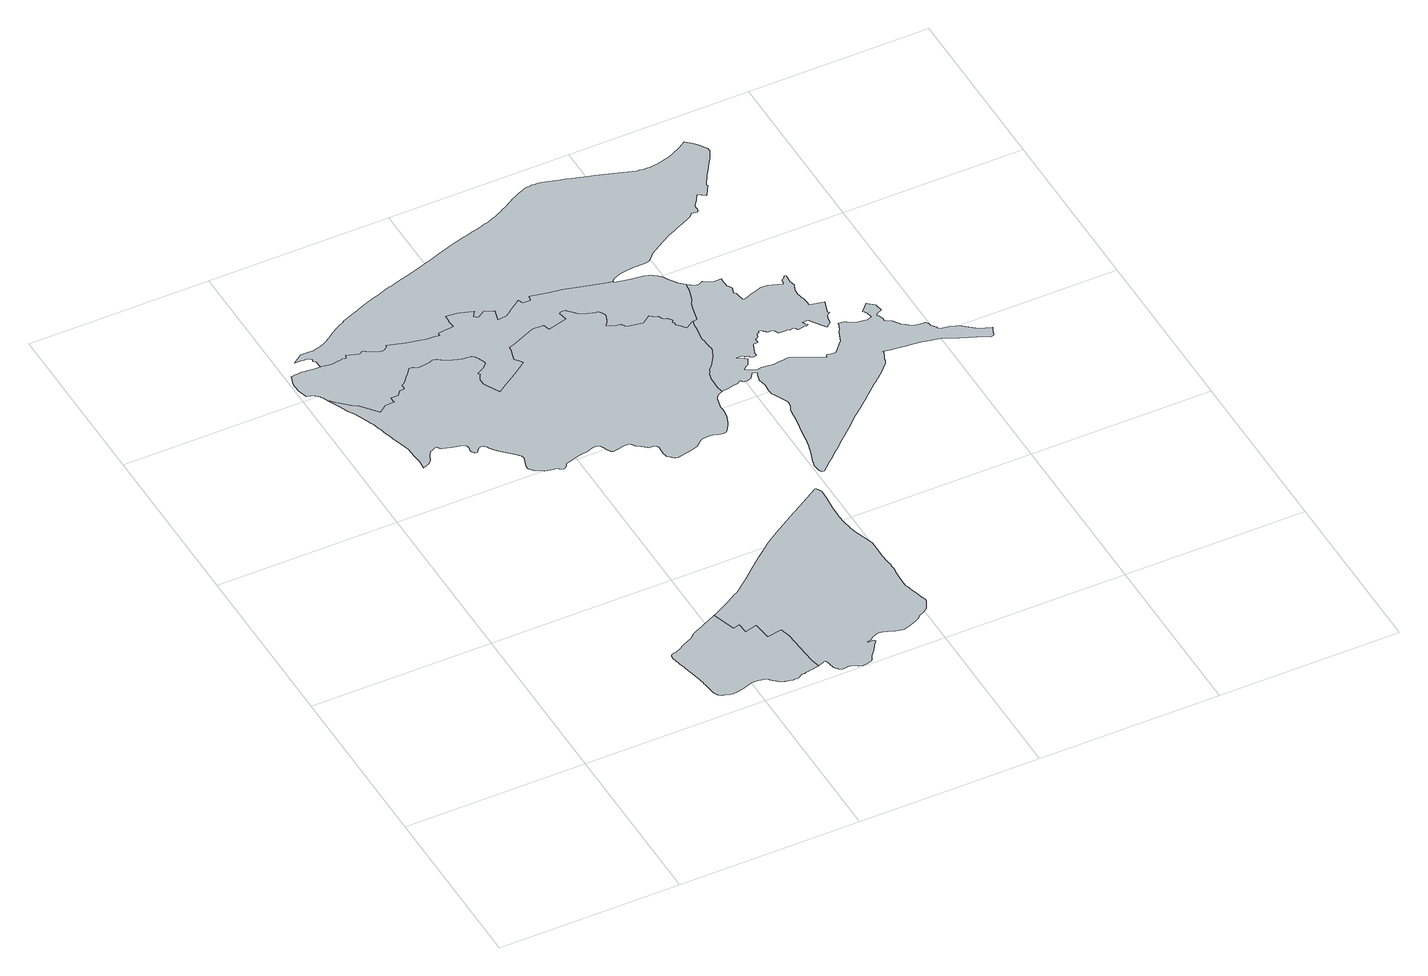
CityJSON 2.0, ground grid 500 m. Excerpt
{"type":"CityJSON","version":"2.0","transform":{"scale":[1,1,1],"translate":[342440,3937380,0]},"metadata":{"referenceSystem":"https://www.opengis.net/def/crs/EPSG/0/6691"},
"CityObjects":{
"object1":{"type":"GenericCityObject","attributes":{"function":"11","validFromType":"3","custodian":"相模原市","notificationNumber":"相模原市告示第156号","prefecture":"14","city":"14150","floorAreaRate":2},"geometry":[{"type":"MultiSurface","lod":"1","boundaries":[[[0,1,2,3,4,5,6,7,8,9,10,11,12,13,14,15,16,17,18,19,20,21,22,23,24,25,26,27,28,29,30,31,32,33,34,35,36,37,38,39,40,41,42,43,44,45,46,47,48,49,50,51,52,53,54,55,56,57,58,59,60,61,62,63,64,65,66,67,68,69,70,71,72,73,74,75,76,77,78,79,80,81,82,83,84,85,86,87,88,89,90,91,92,93,94,95,96,97,98,99,100,101,102,103,104,105,106,107,108,109,110,111,112,113,114,115,116,117,118,119,120,121,122,123,124,125,126,127,128,129,130,131,132,133,134,135,136,137,138,139,140,141,142,143,144,145,146,147,148,149,150,151,152,153,154]]]}]},
"object2":{"type":"GenericCityObject","attributes":{"function":"24","validFromType":"3","custodian":"神奈川県","notificationNumber":"神奈川県告示第160号","prefecture":"14","city":"14150"},"geometry":[{"type":"MultiSurface","lod":"1","boundaries":[[[0,1,2,3,4,5,6,7,8,9,10,11,12,13,14,15,16,17,18,19,20,21,22,23,24,25,26,27,28,29,30,31,32,33,34,35,36,37,38,39,40,41,42,43,44,45,46,47,48,49,50,51,52,53,54,55,56,57,58,59,60,61,62,63,64,65,66,67,68,69,70,71,72,73,74,75,76,77,78,79,80,81,82,83,84,85,86,87,88,89,90,91,92,93,94,95,96,97,98,99,100,101,102,103,104,105,106,107,108,109,110,111,112,113,114,115,116,117,118,119,120,121,122,123,124,125,126,127,128,129,130,131,132,133,134,135,136,137,138,139,140,141,142,143,144,145,155,156,157,158,159,160,161,162,163,164,165,166,167,168,169,170,171,172,173,174,175,176,177,178,179,180,181,182,183,184,185,186,187,188,189,190,191,192,193,194,195,196,197,198,199,200,201,202,203,204,205,206,207,208,209,210,211,212,213,214,215,216,217,218,219,220,221,222,223,224,225,226,227,228,229,230,231,232,233,234,235,236,237,238,239,240,241,242,243,244,245,246,247,248,249,250,251,252,253,254,255,256,257,258,259,260,261,262,263,264,265,266,267,268,269,270,271,272,273,274,275,276,277,278,279,280,281,282,283,284,285,286,287,288,154]]]}]},
"object3":{"type":"GenericCityObject","attributes":{"function":"11","validFromType":"3","custodian":"津久井町","notificationNumber":"津久井町告示第27号","prefecture":"14","city":"14150","floorAreaRate":2},"geometry":[{"type":"MultiSurface","lod":"1","boundaries":[[[155,156,157,158,159,160,161,162,163,164,165,166,167,168,169,170,171,172,173,174,175,176,177,178,179,180,181,182,183,184,185,186,187,188,189,190,191,192,193,194,195,196,197,198,199,200,201,202,203,204,205,206,207,208,209,210,211,212,213,215,216,218,219,220,221,222,223,225,226,227,228,229,230,231,232,233,234,235,236,237,238,239,240,241,242,243,244,245,247,248,249,250,251,252,253,254,255,256,257,258,259,260,261,262,263,264,265,266,267,268,269,270,271,272,273,274,276,277,278,279,280,281,282,283,284,286,288,154,153,152,151,150,149,148,147,146,145]]]}]},
"object4":{"type":"GenericCityObject","attributes":{"function":"1","validFromType":"3","custodian":"津久井町","notificationNumber":"津久井町告示第1号","prefecture":"14","city":"14150","floorAreaRate":0.8},"geometry":[{"type":"MultiSurface","lod":"1","boundaries":[[[289,290,291,292,293,294,295,296,297,298,299,300,301,302,303,304,305,306,307,308,309,310,311,312,313,314,315,316,317,318,319,320,321,322,323,324,325,326,327,328,329,330,331,332,333,334,335,336,337,338,339,340,341,342,343,344,345,346,347,348,349,350,351,352,353,354,355,356,357,358,359,360,361,362,363,364,365,366,367,368,369,370,371,372,373,374,375,376,377,378,379,380,381,382,383,384,385,386,387,388,389,390,391,392,393,394,395,396,397,398,399,400,401,402,403,404,405,406,407,408,409,410,411,412,413,414,415,416,417,418,419,420,421,422,423,424,425,426,427,428,429,430,431,432,433,434,435,436,437,438,439,440,441,442,443,444,445,446,447,448,449,450,451,452,453,454,455,456,457,458,459,460,461,462,463,464,465,466,467,468,469,470,471,472,473,474,475,476,477,478,479,480,481,482,483,484,485,486,487,488,489,490,491,492,493,494,495,496,497,498,499,500,501,502,503,504,505,506,507,508,509,510,511,512,513,514,515,516,517,518,519,520,521,522,523,524,525,526,527,528,529,530,531,532,533,534,535,536,537,538,539,540,541,542,543,544,545,546,547,548,549,550,551,552,553,554,555,556,557,558,559,560,561,562,563,564,565,566,567,568,569,570,571,572,573,574,575,576,577,578,579,580,581,582,583,584,585,586,587,588,589,590,591,592,593,594,595,596,597,598,599,600,601,602,603,604,605,606,607,608,609,610,611,612,613,614,615,616,617,618,619,620,621,622,623,624,625,626,627,628,629,630,631,632,633,634,635,636,637,638,639,640,641,642,643]]]}]},
"object5":{"type":"GenericCityObject","attributes":{"function":"1","validFromType":"3","custodian":"津久井町","notificationNumber":"津久井町告示第1号","prefecture":"14","city":"14150","floorAreaRate":0.5},"geometry":[{"type":"MultiSurface","lod":"1","boundaries":[[[620,619,618,617,616,615,614,613,612,611,610,609,608,607,606,605,604,603,602,601,600,599,598,597,596,595,594,593,592,591,590,589,588,587,586,585,584,583,582,581,580,579,578,577,576,575,574,573,572,571,570,569,568,567,566,565,564,563,562,561,560,559,558,557,556,555,554,553,552,551,550,549,548,547,546,545,544,543,542,541,540,539,538,537,536,535,534,533,532,531,530,529,528,527,526,525,524,523,522,521,520,519,518,517,516,515,514,513,512,511,510,509,508,507,506,505,504,503,502,501,500,499,498,497,496,495,494,493,492,491,490,489,488,487,486,485,644,645,646,647,648,649,650,651,652,653,654,655,656,657,658,659,660,661,662,663,664,665,666,667,668,669,670,671,672,673,674,675,676,677,678,679,680,681,682,683,684,685,686,687,688,689,690,691,692,693,694,695,696,697,698,699,700,701,702,703,704,705,706,707,708,709,710,711,712,713,714,715,716,717,718,719,720,721,722,723,724,725,726,727,728,729,730,731,732,733,734,735,736,737,738,739,740,741,742,743,744,745,746,747,748,749,750,751,752,753,754,755,756,757,758,759,760,761,762,763,764,765,766,767,768,769,770,771,772,773,774,775,776,777,778,779,780,781,782,783,784,785,786,787,621]]]}]},
"object6":{"type":"GenericCityObject","attributes":{"function":"3","validFromType":"3","custodian":"津久井町","notificationNumber":"津久井町告示第1号","prefecture":"14","city":"14150","floorAreaRate":1},"geometry":[{"type":"MultiSurface","lod":"1","boundaries":[[[757,756,755,754,753,752,751,750,749,748,747,746,745,744,743,742,741,740,739,738,737,736,735,734,733,732,731,730,729,728,727,726,725,724,723,722,721,720,719,718,717,716,715,714,713,712,711,710,709,708,707,706,705,704,703,702,701,700,699,698,697,696,695,694,693,692,691,690,689,688,687,686,685,684,683,682,681,680,679,678,677,788,789,790,791,792,793,794,795,796,797,798,799,800,801,802,803,804,805,806,807,808,809,810,811,812,813,814,815,816,817,818,819,820,821,822,823,824,825,826,827,828,829,830,831,832,833,834,835,836,837,838,839,840,841,842,843,844,845,846,847,848,849,850,851,852,853,854,855,856,857,858,859,860,861,862,863,864,865,866,867,868,869,870,871,872,873,874,875,876,877,878,879,880,881,882,883,884,885,886,887,888,889,890,891,892,893,894,895,896,897,898,899,900,901,902,903,904,905,906,907,908,909,910,911,912,913,914,915,916,917,918,919,920,921,922,923,924,925,926,927,928,929,930,931,932,933,934,935,936,937,938,939,940,941,942,943,944,945,946,947,948,949,950,951,952,953,954,955,758]]]}]},
"object7":{"type":"GenericCityObject","attributes":{"function":"3","validFromType":"3","custodian":"津久井町","notificationNumber":"津久井町告示第1号","prefecture":"14","city":"14150","floorAreaRate":1},"geometry":[{"type":"MultiSurface","lod":"1","boundaries":[[[956,957,958,959,960,961,962,963,964,965,966,967,968,969,970,971,972,973,974,975,976,977,978,979,980,981,982,983,984,985,986,987,988,989,990,991,992,993,994,995,996,997,998,999,1000,1001,1002,1003,1004,1005,1006,1007,1008,1009,1010,1011,1012,1013,1014,1015,1016,1017,1018,1019,1020,1021,1022,1023,1024,1025,1026,1027,1028,1029,1030,1031,1032,1033,1034,1035,1036,1037,1038,1039,1040,1041,1042,1043,1044,1045,1046,1047,1048,1049,1050,1051,1052,1053,1054,1055,1056,1057,1058,1059,1060,1061,1062,1063,1064,1065,1066,1067,1068,1069,1070,1071,1072,1073,1074,1075,1076,1077,1078,1079,1080,1081,1082,1083,1084,1085,1086,1087,1088,1089,1090,1091,1092,1093,1094,1095,1096,1097,1098,1099,1100,1101,1102,1103,1104,1105,1106,1107,1108,1109,1110,1111,1112,1113,1114,1115,1116,1117,1118,1119,1120,1121,1122,1123,1124,1125,1126,1127,1128,1129,1130,1131,1132,1133,1134,1135,1136,1137,1138,1139,1140,1141,1142,1143,1144,1145,1146,1147,1148,1149,1150,1151,1152,1153,1154,1155,1156,1157,1158,1159,1160,1161,1162,1163,1164,1165,1166,1167,1168,1169,1170,1171,1172,1173,1174,1175,1176,1177,1178,1179,1180,1181,1182,1183,1184,1185,1186,1187,1188,1189,1190,1191,1192,1193,1194,1195,1196,1197,1198,1199,1200,1201,1202,1203,1204,1205,1206,1207,1208,1209,1210,1211,1212,1213,1214,1215,1216,1217,1218,1219,1220,1221,1222,1223,1224,1225,1226,1227,1228,1229,1230,1231,1232,1233,1234,1235,1236,1237,1238,1239,1240,1241,1242,1243,1244,1245,1246,1247,1248,1249,1250,1251,1252,1253,1254,1255,1256,1257,1258,1259,1260,1261,1262,1263,1264,1265,1266,1267,1268,1269,1270,1271,1272,1273,1274,1275,1276,1277,1278,1279,1280,1281,1282,1283,1284,1285,1286,1287,1288,1289,1290,1291,1292,1293,1294,1295,1296,1297,1298,1299,1300,1301,1302,1303,1304,1305,1306,1307,1308,1309,1310,1311,1312,655,654,653,652,651,650,649,648,647,646,645,644,485,484,483,482,481,480,479,478,477,476,475,474,473,472,471,470,469,468,467,466,465,464,463,462,461,460,459,458,457,456,455,454,453,452,451,450,449]]]}]}
},
"vertices":[
[528,333,0],[520,329,0],[491,315,0],[487,313,0],[470,305,0],[456,298,0],[447,289,0],[422,277,0],[410,271,0],[409,269,0],[388,259,0],[383,259,0],[377,256,0],[375,255,0],[374,255,0],[372,251,0],[372,248,0],[371,244,0],[371,241,0],[372,239,0],[373,235,0],[377,216,0],[381,200,0],[382,196,0],[386,180,0],[392,151,0],[393,149,0],[395,135,0],[396,133,0],[396,132,0],[396,130,0],[396,127,0],[397,119,0],[399,104,0],[400,95,0],[401,87,0],[402,83,0],[403,82,0],[403,81,0],[405,78,0],[407,75,0],[408,73,0],[411,71,0],[412,70,0],[414,69,0],[416,67,0],[419,66,0],[422,65,0],[430,62,0],[434,61,0],[438,60,0],[441,60,0],[442,60,0],[444,60,0],[451,60,0],[471,64,0],[472,64,0],[477,66,0],[489,70,0],[491,71,0],[504,75,0],[507,75,0],[511,75,0],[515,74,0],[518,74,0],[519,74,0],[527,73,0],[534,71,0],[543,68,0],[546,65,0],[547,63,0],[547,62,0],[547,61,0],[548,61,0],[549,60,0],[550,60,0],[551,59,0],[552,58,0],[553,58,0],[553,57,0],[554,57,0],[555,56,0],[555,55,0],[556,55,0],[557,54,0],[558,53,0],[559,52,0],[560,51,0],[561,51,0],[561,50,0],[562,49,0],[563,48,0],[564,48,0],[564,47,0],[565,47,0],[566,46,0],[568,45,0],[569,44,0],[570,44,0],[571,43,0],[572,43,0],[573,43,0],[574,42,0],[575,42,0],[576,42,0],[577,41,0],[578,41,0],[579,41,0],[580,40,0],[581,40,0],[582,40,0],[583,40,0],[584,40,0],[585,39,0],[586,39,0],[587,39,0],[588,39,0],[589,38,0],[590,38,0],[591,38,0],[592,38,0],[593,37,0],[594,37,0],[595,37,0],[596,37,0],[597,36,0],[598,36,0],[599,36,0],[603,36,0],[608,36,0],[609,36,0],[616,39,0],[619,41,0],[623,42,0],[624,44,0],[634,44,0],[634,45,0],[638,45,0],[640,46,0],[644,46,0],[654,49,0],[656,49,0],[661,50,0],[664,51,0],[670,52,0],[676,53,0],[670,81,0],[663,185,0],[655,212,0],[614,204,0],[609,256,0],[575,247,0],[572,276,0],[554,271,0],[535,336,0],
[680,54,0],[690,58,0],[698,62,0],[701,59,0],[703,51,0],[705,40,0],[706,34,0],[707,31,0],[709,26,0],[715,20,0],[720,17,0],[724,16,0],[731,16,0],[737,16,0],[740,17,0],[745,17,0],[749,17,0],[751,16,0],[758,12,0],[764,7,0],[769,5,0],[774,4,0],[778,4,0],[784,4,0],[791,6,0],[798,8,0],[801,10,0],[803,12,0],[805,15,0],[806,18,0],[807,21,0],[809,24,0],[816,33,0],[823,42,0],[833,56,0],[843,68,0],[843,69,0],[840,72,0],[838,73,0],[823,73,0],[822,74,0],[823,75,0],[828,76,0],[834,77,0],[843,85,0],[848,87,0],[854,89,0],[857,90,0],[862,91,0],[873,90,0],[885,86,0],[901,80,0],[903,79,0],[925,74,0],[927,74,0],[940,78,0],[962,87,0],[975,94,0],[982,101,0],[997,109,0],[1004,113,0],[1008,117,0],[1013,125,0],[1017,132,0],[1020,139,0],[1020,140,0],[1021,141,0],[1021,147,0],[1020,154,0],[1019,157,0],[1017,162,0],[1013,179,0],[1010,187,0],[1004,210,0],[1002,216,0],[1002,221,0],[1002,226,0],[1002,241,0],[1003,260,0],[1004,267,0],[1005,284,0],[1005,293,0],[1005,300,0],[1004,308,0],[1003,316,0],[1002,337,0],[1001,348,0],[1002,371,0],[1002,391,0],[1000,398,0],[999,403,0],[998,404,0],[997,409,0],[984,446,0],[980,465,0],[979,470,0],[976,490,0],[975,497,0],[975,510,0],[974,516,0],[974,522,0],[976,553,0],[978,588,0],[979,602,0],[979,608,0],[979,616,0],[977,622,0],[975,628,0],[972,631,0],[970,632,0],[937,612,0],[906,593,0],[884,580,0],[867,569,0],[838,551,0],[824,542,0],[791,521,0],[775,510,0],[771,506,0],[763,500,0],[737,479,0],[730,474,0],[708,455,0],[702,450,0],[682,432,0],[664,416,0],[655,410,0],[624,385,0],[613,379,0],[588,364,0],[581,360,0],[568,353,0],[558,348,0],[543,340,0],
[150,1211,0],[151,1199,0],[153,1175,0],[153,1167,0],[152,1147,0],[169,1155,0],[178,1163,0],[186,1181,0],[193,1192,0],[204,1196,0],[213,1202,0],[214,1200,0],[221,1191,0],[226,1188,0],[246,1182,0],[275,1175,0],[279,1174,0],[282,1172,0],[284,1169,0],[285,1158,0],[284,1156,0],[283,1153,0],[283,1146,0],[284,1143,0],[287,1139,0],[288,1138,0],[293,1136,0],[294,1136,0],[303,1146,0],[308,1150,0],[310,1151,0],[316,1151,0],[319,1150,0],[321,1148,0],[325,1144,0],[328,1138,0],[332,1132,0],[336,1124,0],[343,1117,0],[361,1100,0],[370,1090,0],[380,1081,0],[381,1079,0],[385,1074,0],[387,1066,0],[386,1060,0],[380,1042,0],[378,1037,0],[378,1027,0],[379,1024,0],[382,1019,0],[388,1013,0],[410,999,0],[432,994,0],[436,994,0],[440,994,0],[446,989,0],[455,984,0],[457,984,0],[458,985,0],[465,990,0],[469,996,0],[471,998,0],[479,1000,0],[486,1003,0],[504,1008,0],[523,1012,0],[531,1013,0],[540,1015,0],[553,1019,0],[559,1021,0],[563,1021,0],[567,1020,0],[569,1019,0],[572,1018,0],[575,1014,0],[578,1008,0],[584,996,0],[587,990,0],[589,987,0],[591,986,0],[592,986,0],[593,985,0],[597,985,0],[601,986,0],[602,986,0],[608,987,0],[622,990,0],[628,991,0],[636,991,0],[641,990,0],[644,988,0],[645,986,0],[652,977,0],[655,974,0],[663,968,0],[675,958,0],[678,956,0],[683,955,0],[692,955,0],[695,954,0],[697,952,0],[698,951,0],[699,949,0],[700,947,0],[700,945,0],[700,940,0],[700,939,0],[699,925,0],[699,919,0],[700,913,0],[701,910,0],[702,907,0],[705,904,0],[711,898,0],[717,893,0],[720,892,0],[722,891,0],[725,891,0],[727,891,0],[730,892,0],[732,892,0],[753,897,0],[758,898,0],[766,900,0],[775,902,0],[781,904,0],[784,905,0],[786,907,0],[790,910,0],[797,916,0],[803,921,0],[808,924,0],[811,925,0],[819,925,0],[825,926,0],[833,925,0],[838,924,0],[849,920,0],[852,919,0],[858,918,0],[863,918,0],[867,918,0],[870,918,0],[872,919,0],[875,922,0],[880,929,0],[886,938,0],[891,947,0],[896,959,0],[900,969,0],[901,977,0],[901,980,0],[903,988,0],[903,997,0],[902,1007,0],[906,1027,0],[909,1036,0],[912,1042,0],[920,1049,0],[932,1055,0],[931,1058,0],[930,1064,0],[929,1074,0],[929,1089,0],[929,1103,0],[929,1111,0],[933,1123,0],[934,1128,0],[939,1135,0],[942,1142,0],[946,1145,0],[957,1159,0],[965,1170,0],[967,1173,0],[973,1184,0],[977,1193,0],[981,1201,0],[982,1206,0],[982,1209,0],[981,1214,0],[980,1217,0],[980,1218,0],[979,1229,0],[979,1238,0],[977,1249,0],[977,1256,0],[979,1265,0],[981,1275,0],[983,1287,0],[984,1302,0],[984,1303,0],[984,1304,0],[985,1307,0],[986,1312,0],[987,1315,0],[987,1317,0],[964,1302,0],[953,1315,0],[944,1325,0],[944,1332,0],[941,1337,0],[944,1341,0],[945,1344,0],[936,1355,0],[932,1355,0],[926,1361,0],[924,1365,0],[922,1372,0],[919,1371,0],[915,1374,0],[900,1385,0],[897,1382,0],[877,1367,0],[841,1374,0],[834,1376,0],[826,1389,0],[809,1392,0],[790,1402,0],[794,1407,0],[797,1411,0],[801,1418,0],[805,1428,0],[807,1433,0],[807,1435,0],[807,1439,0],[806,1443,0],[805,1446,0],[803,1449,0],[801,1452,0],[798,1454,0],[796,1455,0],[792,1456,0],[785,1458,0],[771,1462,0],[765,1464,0],[761,1465,0],[758,1467,0],[755,1469,0],[752,1471,0],[749,1474,0],[743,1482,0],[730,1495,0],[729,1497,0],[727,1497,0],[725,1498,0],[722,1498,0],[719,1498,0],[716,1497,0],[711,1494,0],[716,1469,0],[661,1454,0],[655,1474,0],[648,1474,0],[643,1474,0],[629,1474,0],[624,1474,0],[557,1445,0],[544,1440,0],[543,1433,0],[541,1426,0],[541,1425,0],[539,1419,0],[533,1396,0],[540,1388,0],[549,1375,0],[509,1348,0],[473,1324,0],[447,1306,0],[428,1344,0],[426,1350,0],[424,1355,0],[424,1360,0],[424,1365,0],[424,1370,0],[426,1375,0],[429,1380,0],[434,1386,0],[429,1392,0],[436,1396,0],[451,1404,0],[463,1416,0],[463,1422,0],[456,1441,0],[452,1447,0],[451,1449,0],[445,1454,0],[440,1454,0],[435,1456,0],[427,1456,0],[422,1457,0],[399,1464,0],[388,1469,0],[387,1469,0],[378,1474,0],[372,1478,0],[364,1484,0],[359,1486,0],[355,1487,0],[352,1486,0],[348,1485,0],[346,1484,0],[344,1482,0],[341,1482,0],[309,1478,0],[299,1485,0],[294,1487,0],[290,1487,0],[289,1486,0],[277,1471,0],[276,1471,0],[268,1462,0],[259,1451,0],[251,1443,0],[245,1439,0],[245,1432,0],[244,1426,0],[230,1424,0],[220,1411,0],[199,1411,0],[199,1399,0],[200,1394,0],[175,1393,0],[173,1392,0],[152,1377,0],[147,1383,0],[135,1398,0],[115,1422,0],[104,1428,0],[77,1455,0],[70,1461,0],[60,1471,0],[59,1471,0],[73,1440,0],[80,1422,0],[84,1414,0],[92,1401,0],[98,1387,0],[103,1377,0],[108,1363,0],[113,1351,0],[116,1345,0],[118,1336,0],[121,1327,0],[124,1318,0],[126,1310,0],[128,1300,0],[131,1289,0],[132,1288,0],[134,1278,0],[139,1261,0],[141,1256,0],[146,1236,0],[150,1225,0],[150,1216,0],
[993,1317,0],[1000,1319,0],[1001,1325,0],[1003,1334,0],[1008,1357,0],[1011,1368,0],[1015,1378,0],[1021,1388,0],[1026,1402,0],[1032,1425,0],[1034,1441,0],[1035,1444,0],[1030,1449,0],[1020,1459,0],[1013,1468,0],[1007,1479,0],[1002,1488,0],[999,1493,0],[996,1497,0],[993,1500,0],[988,1505,0],[978,1512,0],[975,1513,0],[971,1516,0],[963,1518,0],[957,1520,0],[953,1521,0],[936,1523,0],[928,1524,0],[909,1528,0],[893,1531,0],[883,1533,0],[881,1533,0],[882,1537,0],[872,1539,0],[864,1540,0],[801,1557,0],[758,1568,0],[726,1574,0],[679,1584,0],[673,1585,0],[669,1569,0],[647,1570,0],[642,1583,0],[638,1580,0],[625,1571,0],[607,1558,0],[606,1558,0],[599,1552,0],[590,1546,0],[564,1544,0],[574,1577,0],[548,1587,0],[527,1573,0],[517,1583,0],[528,1599,0],[493,1610,0],[486,1612,0],[456,1614,0],[456,1598,0],[456,1593,0],[458,1573,0],[458,1572,0],[457,1572,0],[435,1569,0],[434,1571,0],[425,1569,0],[418,1568,0],[412,1567,0],[412,1562,0],[412,1559,0],[401,1561,0],[400,1561,0],[392,1562,0],[379,1562,0],[352,1567,0],[326,1573,0],[278,1587,0],[276,1583,0],[274,1580,0],[270,1577,0],[269,1576,0],[264,1575,0],[262,1574,0],[255,1574,0],[252,1575,0],[244,1578,0],[239,1581,0],[233,1584,0],[228,1587,0],[226,1588,0],[221,1592,0],[215,1596,0],[211,1592,0],[208,1591,0],[202,1591,0],[196,1593,0],[190,1595,0],[183,1598,0],[173,1602,0],[170,1591,0],[169,1591,0],[167,1592,0],[159,1595,0],[157,1594,0],[152,1592,0],[148,1591,0],[145,1591,0],[136,1589,0],[127,1589,0],[120,1589,0],[114,1590,0],[103,1593,0],[101,1593,0],[99,1593,0],[78,1593,0],[71,1594,0],[65,1595,0],[58,1596,0],[50,1597,0],[38,1596,0],[29,1595,0],[22,1594,0],[17,1593,0],[17,1590,0],[15,1585,0],[13,1580,0],[12,1577,0],[10,1573,0],[10,1570,0],[9,1565,0],[9,1561,0],[9,1557,0],[10,1540,0],[16,1513,0],[22,1512,0],[27,1510,0],[33,1508,0],[38,1505,0],[42,1502,0],[44,1499,0],[46,1497,0],[48,1493,0],[51,1489,0],
[882,1540,0],[883,1540,0],[884,1541,0],[887,1544,0],[896,1548,0],[907,1553,0],[909,1554,0],[921,1557,0],[949,1561,0],[981,1561,0],[990,1562,0],[995,1564,0],[1010,1578,0],[1013,1582,0],[1056,1609,0],[1066,1615,0],[1073,1619,0],[1083,1625,0],[1101,1633,0],[1112,1639,0],[1134,1648,0],[1150,1656,0],[1158,1660,0],[1164,1665,0],[1167,1670,0],[1178,1668,0],[1179,1668,0],[1181,1669,0],[1183,1667,0],[1184,1667,0],[1185,1668,0],[1186,1672,0],[1187,1675,0],[1188,1678,0],[1188,1682,0],[1188,1684,0],[1188,1687,0],[1187,1689,0],[1201,1707,0],[1212,1725,0],[1232,1711,0],[1251,1742,0],[1248,1745,0],[1265,1775,0],[1282,1799,0],[1293,1816,0],[1300,1826,0],[1308,1840,0],[1314,1852,0],[1314,1855,0],[1314,1858,0],[1313,1862,0],[1309,1870,0],[1302,1882,0],[1293,1892,0],[1284,1901,0],[1274,1910,0],[1253,1896,0],[1232,1886,0],[1215,1879,0],[1197,1874,0],[1190,1872,0],[1185,1871,0],[1182,1870,0],[1179,1869,0],[1176,1869,0],[1171,1868,0],[1162,1867,0],[1159,1867,0],[1146,1867,0],[1136,1867,0],[1131,1869,0],[1129,1869,0],[1123,1870,0],[1021,1903,0],[1006,1907,0],[996,1910,0],[977,1916,0],[957,1923,0],[953,1924,0],[940,1928,0],[930,1931,0],[904,1938,0],[894,1941,0],[884,1943,0],[872,1942,0],[869,1943,0],[861,1942,0],[856,1942,0],[849,1941,0],[843,1939,0],[839,1937,0],[834,1936,0],[826,1932,0],[811,1924,0],[807,1922,0],[788,1911,0],[776,1904,0],[761,1896,0],[756,1893,0],[748,1889,0],[736,1883,0],[734,1882,0],[728,1880,0],[715,1875,0],[713,1874,0],[706,1872,0],[699,1870,0],[690,1867,0],[683,1865,0],[654,1858,0],[634,1852,0],[632,1852,0],[586,1838,0],[568,1832,0],[546,1824,0],[532,1819,0],[520,1815,0],[513,1813,0],[507,1811,0],[488,1805,0],[467,1798,0],[459,1796,0],[447,1792,0],[435,1789,0],[426,1786,0],[408,1781,0],[389,1775,0],[384,1774,0],[382,1773,0],[372,1770,0],[354,1764,0],[347,1761,0],[331,1756,0],[324,1754,0],[299,1745,0],[281,1738,0],[275,1735,0],[271,1733,0],[256,1728,0],[247,1724,0],[225,1714,0],[225,1713,0],[211,1706,0],[198,1699,0],[183,1690,0],[176,1685,0],[173,1682,0],[162,1675,0],[152,1669,0],[142,1663,0],[128,1657,0],[123,1657,0],[109,1654,0],[104,1654,0],[88,1654,0],[75,1655,0],[49,1636,0],[57,1635,0],[65,1634,0],[72,1634,0],[82,1634,0],[86,1633,0],[89,1631,0],[92,1629,0],[93,1627,0],[92,1619,0],[97,1616,0],
[934,1056,0],[951,1059,0],[967,1062,0],[974,1063,0],[980,1064,0],[985,1067,0],[990,1071,0],[993,1065,0],[999,1062,0],[1003,1061,0],[1008,1061,0],[1012,1063,0],[1014,1064,0],[1017,1066,0],[1022,1072,0],[1030,1083,0],[1042,1076,0],[1039,1070,0],[1038,1069,0],[1035,1058,0],[1033,1051,0],[1033,1048,0],[1034,1041,0],[1037,1028,0],[1037,1025,0],[1037,1016,0],[1036,1008,0],[1036,1004,0],[1036,997,0],[1036,993,0],[1042,981,0],[1049,968,0],[1054,957,0],[1057,951,0],[1058,948,0],[1059,943,0],[1058,933,0],[1057,929,0],[1052,921,0],[1051,919,0],[1050,916,0],[1049,913,0],[1049,909,0],[1048,896,0],[1047,889,0],[1045,875,0],[1043,861,0],[1040,846,0],[1034,809,0],[1032,795,0],[1030,785,0],[1029,779,0],[1027,774,0],[1026,769,0],[1025,765,0],[1021,752,0],[1015,735,0],[1012,726,0],[1010,717,0],[1008,710,0],[1010,690,0],[1013,681,0],[1019,680,0],[1030,690,0],[1046,704,0],[1060,716,0],[1063,718,0],[1073,728,0],[1088,740,0],[1103,754,0],[1126,774,0],[1157,802,0],[1179,822,0],[1206,845,0],[1223,860,0],[1228,864,0],[1244,878,0],[1274,905,0],[1286,914,0],[1287,915,0],[1294,921,0],[1315,939,0],[1321,945,0],[1324,948,0],[1329,953,0],[1334,959,0],[1338,965,0],[1340,970,0],[1342,977,0],[1346,985,0],[1347,987,0],[1351,998,0],[1351,1003,0],[1355,1002,0],[1370,999,0],[1389,996,0],[1400,996,0],[1406,995,0],[1430,992,0],[1450,989,0],[1458,988,0],[1473,985,0],[1490,981,0],[1500,978,0],[1508,976,0],[1516,973,0],[1534,963,0],[1540,959,0],[1552,955,0],[1561,951,0],[1581,943,0],[1593,938,0],[1600,935,0],[1605,932,0],[1612,928,0],[1614,927,0],[1621,930,0],[1627,946,0],[1631,956,0],[1599,968,0],[1585,979,0],[1571,990,0],[1566,995,0],[1554,1001,0],[1539,1007,0],[1516,1012,0],[1510,1017,0],[1510,1019,0],[1508,1021,0],[1505,1025,0],[1502,1028,0],[1500,1030,0],[1499,1033,0],[1499,1037,0],[1497,1044,0],[1494,1046,0],[1492,1048,0],[1489,1048,0],[1485,1048,0],[1475,1049,0],[1468,1050,0],[1465,1050,0],[1461,1052,0],[1451,1060,0],[1445,1064,0],[1438,1069,0],[1431,1078,0],[1423,1092,0],[1407,1099,0],[1406,1112,0],[1403,1123,0],[1399,1125,0],[1400,1128,0],[1401,1132,0],[1418,1139,0],[1414,1159,0],[1414,1161,0],[1396,1178,0],[1375,1155,0],[1376,1154,0],[1382,1146,0],[1385,1128,0],[1375,1124,0],[1373,1123,0],[1371,1123,0],[1362,1124,0],[1347,1127,0],[1342,1128,0],[1336,1131,0],[1321,1141,0],[1317,1143,0],[1310,1144,0],[1301,1144,0],[1300,1138,0],[1298,1134,0],[1295,1124,0],[1288,1114,0],[1276,1084,0],[1274,1082,0],[1247,1052,0],[1234,1053,0],[1230,1053,0],[1225,1055,0],[1224,1056,0],[1221,1051,0],[1219,1047,0],[1217,1048,0],[1192,1061,0],[1164,1075,0],[1141,1087,0],[1137,1089,0],[1132,1089,0],[1128,1089,0],[1123,1089,0],[1103,1086,0],[1095,1085,0],[1087,1085,0],[1079,1086,0],[1059,1088,0],[1056,1088,0],[1051,1087,0],[1046,1085,0],[1017,1101,0],[1026,1109,0],[1033,1112,0],[1043,1132,0],[1036,1137,0],[1032,1140,0],[1029,1142,0],[1026,1144,0],[1019,1148,0],[1020,1149,0],[1024,1148,0],[1031,1148,0],[1040,1146,0],[1041,1141,0],[1049,1141,0],[1050,1141,0],[1051,1140,0],[1051,1139,0],[1052,1136,0],[1056,1134,0],[1059,1133,0],[1063,1133,0],[1068,1134,0],[1069,1136,0],[1069,1140,0],[1070,1148,0],[1074,1159,0],[1079,1171,0],[1082,1175,0],[1085,1174,0],[1093,1174,0],[1094,1189,0],[1097,1189,0],[1098,1189,0],[1100,1190,0],[1102,1192,0],[1104,1194,0],[1104,1197,0],[1105,1199,0],[1105,1202,0],[1106,1202,0],[1106,1203,0],[1107,1204,0],[1108,1204,0],[1108,1205,0],[1109,1205,0],[1112,1204,0],[1112,1206,0],[1113,1209,0],[1120,1209,0],[1122,1208,0],[1124,1207,0],[1125,1204,0],[1127,1202,0],[1129,1202,0],[1131,1202,0],[1131,1201,0],[1131,1199,0],[1132,1198,0],[1134,1197,0],[1141,1196,0],[1148,1195,0],[1155,1182,0],[1176,1181,0],[1179,1181,0],[1184,1181,0],[1186,1178,0],[1190,1179,0],[1197,1180,0],[1199,1180,0],[1201,1173,0],[1202,1171,0],[1204,1170,0],[1216,1172,0],[1227,1175,0],[1228,1173,0],[1232,1174,0],[1233,1175,0],[1231,1177,0],[1227,1183,0],[1225,1189,0],[1243,1189,0],[1243,1188,0],[1244,1184,0],[1250,1175,0],[1255,1168,0],[1259,1162,0],[1263,1155,0],[1267,1149,0],[1271,1146,0],[1273,1147,0],[1275,1149,0],[1280,1153,0],[1284,1158,0],[1286,1164,0],[1287,1172,0],[1288,1176,0],[1291,1183,0],[1301,1189,0],[1296,1192,0],[1308,1229,0],[1267,1238,0],[1268,1241,0],[1269,1245,0],[1269,1250,0],[1267,1265,0],[1265,1271,0],[1263,1282,0],[1262,1285,0],[1263,1303,0],[1270,1320,0],[1267,1337,0],[1268,1358,0],[1264,1360,0],[1262,1357,0],[1257,1352,0],[1253,1350,0],[1250,1335,0],[1244,1336,0],[1236,1339,0],[1224,1345,0],[1212,1348,0],[1202,1349,0],[1193,1349,0],[1182,1345,0],[1174,1343,0],[1170,1342,0],[1158,1337,0],[1145,1332,0],[1136,1331,0],[1134,1331,0],[1133,1336,0],[1131,1348,0],[1129,1358,0],[1125,1362,0],[1123,1364,0],[1125,1366,0],[1127,1370,0],[1127,1374,0],[1129,1377,0],[1128,1383,0],[1125,1389,0],[1122,1392,0],[1121,1406,0],[1121,1410,0],[1121,1422,0],[1103,1422,0],[1095,1423,0],[1091,1425,0],[1076,1436,0],[1065,1430,0],[1052,1431,0],[1048,1435,0],[1043,1438,0],[1039,1441,0]
]}
